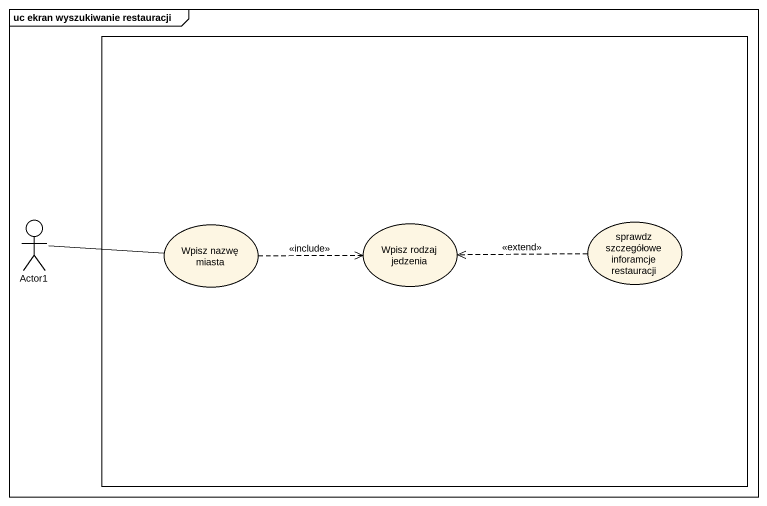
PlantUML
@startuml
mainframe uc ekran wyszukiwanie restauracji
rectangle " " as rectangle1 {
  usecase "Wpisz nazwę miasta" as Wpisz_nazwę_miasta
  usecase "Wpisz rodzaj jedzenia" as Wpisz_rodzaj_jedzenia
  usecase "sprawdz szczegółowe inforamcje restauracji" as sprawdz_szczegółowe
}
actor Actor1
Actor1 -right- Wpisz_nazwę_miasta
Wpisz_nazwę_miasta .right.> Wpisz_rodzaj_jedzenia : <<include>>
sprawdz_szczegółowe .left.> Wpisz_rodzaj_jedzenia : <<extend>>
@enduml
